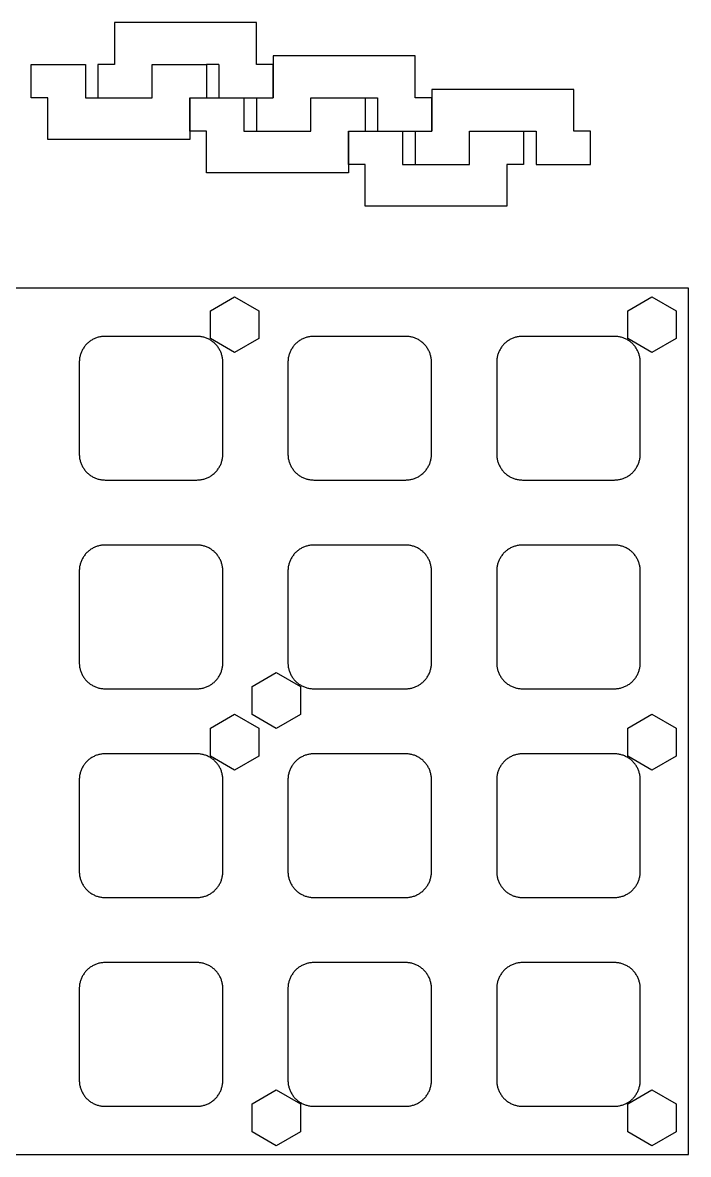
# Model space of a CAD drawing. Header units: millimetres. Extents: x -5 to 320, y -158 to 221.
# Drawn here: x 125.8 to 205.6, y -158.4 to -22.9 of the extents above; entities that cross this region are included whole.
import ezdxf

# ---------------------------------------------------------------- set-up
doc = ezdxf.new("R2010")
doc.units = ezdxf.units.MM
doc.header["$MEASUREMENT"] = 0
doc.layers.add('plot', color=12, linetype='Continuous', true_color=0xb80000)

msp = doc.modelspace()

# ---------------------------------------------------------------- linework, layer by layer
at = {"layer": 'plot'}
for points in [[(153.86, -22.89), (136.86, -22.89)], [(136.86, -22.89), (136.86, -27.89)], [(153.86, -27.89), (153.86, -22.89)], [(172.86, -26.89), (155.86, -26.89)], [(155.86, -26.89), (155.86, -31.89)], [(172.86, -31.89), (172.86, -26.89)], [(126.86, -31.89), (126.86, -27.89)], [(126.86, -27.89), (133.36, -27.89)], [(133.36, -27.89), (133.36, -31.89)], [(136.86, -27.89), (134.86, -27.89)], [(134.86, -27.89), (134.86, -31.89)], [(141.36, -31.89), (141.36, -27.89)], [(141.36, -27.89), (147.86, -27.89)], [(147.86, -27.89), (147.86, -31.89)], [(149.36, -27.89), (147.86, -27.89)], [(149.36, -27.89), (149.36, -31.89)], [(155.86, -27.89), (153.86, -27.89)], [(155.86, -31.89), (155.86, -27.89)], [(191.86, -30.89), (174.86, -30.89)], [(174.86, -30.89), (174.86, -35.89)], [(191.86, -35.89), (191.86, -30.89)], [(128.86, -31.89), (126.86, -31.89)], [(128.86, -36.89), (128.86, -31.89)], [(133.36, -31.89), (141.36, -31.89)], [(145.86, -35.89), (145.86, -31.89)], [(145.86, -31.89), (145.86, -36.89)], [(145.86, -31.89), (152.36, -31.89)], [(152.36, -31.89), (152.36, -35.89)], [(152.36, -31.89), (155.86, -31.89)], [(153.86, -31.89), (153.86, -35.89)], [(160.36, -35.89), (160.36, -31.89)], [(160.36, -31.89), (164.36, -31.89)], [(164.36, -31.89), (168.36, -31.89)], [(166.86, -31.89), (166.86, -35.89)], [(168.36, -31.89), (168.36, -35.89)], [(174.86, -31.89), (172.86, -31.89)], [(174.86, -35.89), (174.86, -31.89)], [(147.86, -35.89), (145.86, -35.89)], [(147.86, -40.89), (147.86, -35.89)], [(152.36, -35.89), (153.86, -35.89)], [(153.86, -35.89), (160.36, -35.89)], [(164.86, -39.89), (164.86, -35.89)], [(164.86, -35.89), (171.36, -35.89)], [(164.86, -35.89), (164.86, -40.89)], [(171.36, -35.89), (171.36, -39.89)], [(171.36, -35.89), (174.86, -35.89)], [(172.86, -35.89), (172.86, -39.89)], [(179.36, -39.89), (179.36, -35.89)], [(179.36, -39.89), (179.36, -35.89)], [(179.36, -35.89), (185.86, -35.89)], [(185.86, -35.89), (185.86, -39.89)], [(185.86, -35.89), (187.36, -35.89)], [(187.36, -35.89), (187.36, -39.89)], [(193.86, -35.89), (191.86, -35.89)], [(193.86, -39.89), (193.86, -35.89)], [(145.86, -36.89), (128.86, -36.89)], [(166.86, -39.89), (164.86, -39.89)], [(166.86, -44.89), (166.86, -39.89)], [(171.36, -39.89), (179.36, -39.89)], [(185.86, -39.89), (183.86, -39.89)], [(183.86, -39.89), (183.86, -44.89)], [(187.36, -39.89), (193.86, -39.89)], [(164.86, -40.89), (147.86, -40.89)], [(183.86, -44.89), (166.86, -44.89)], [(205.59, -54.7), (101.86, -54.7)], [(205.59, -158.43), (205.59, -54.7)], [(148.33, -60.74), (148.33, -57.39), (151.23, -55.72), (154.13, -57.39), (154.13, -60.74), (151.23, -62.41), (148.33, -60.74)], [(198.33, -60.74), (198.33, -57.39), (201.23, -55.72), (204.13, -57.39), (204.13, -60.74), (201.23, -62.41), (198.33, -60.74)], [(135.73, -60.47), (135.62, -60.47), (135.52, -60.47), (135.41, -60.48), (135.31, -60.49), (135.2, -60.51), (135.1, -60.53), (134.99, -60.55), (134.89, -60.58), (134.79, -60.61), (134.69, -60.64), (134.59, -60.68), (134.49, -60.72), (134.4, -60.77), (134.3, -60.81), (134.21, -60.86), (134.12, -60.92), (134.03, -60.97), (133.94, -61.03), (133.85, -61.1), (133.77, -61.16), (133.69, -61.23), (133.61, -61.3), (133.54, -61.37), (133.46, -61.45), (133.39, -61.53), (133.32, -61.61), (133.26, -61.69), (133.2, -61.78), (133.14, -61.87), (133.08, -61.95), (133.03, -62.05), (132.98, -62.14), (132.93, -62.23), (132.88, -62.33), (132.84, -62.43), (132.81, -62.53), (132.77, -62.63), (132.74, -62.73), (132.72, -62.83), (132.69, -62.93), (132.67, -63.04), (132.66, -63.14), (132.64, -63.25), (132.64, -63.35), (132.63, -63.46), (132.63, -63.57)], [(146.73, -60.47), (135.73, -60.47)], [(149.83, -63.57), (149.83, -63.46), (149.82, -63.35), (149.81, -63.25), (149.8, -63.14), (149.78, -63.04), (149.76, -62.93), (149.74, -62.83), (149.71, -62.73), (149.68, -62.63), (149.65, -62.53), (149.61, -62.43), (149.57, -62.33), (149.53, -62.23), (149.48, -62.14), (149.43, -62.05), (149.38, -61.95), (149.32, -61.87), (149.26, -61.78), (149.2, -61.69), (149.13, -61.61), (149.06, -61.53), (148.99, -61.45), (148.92, -61.37), (148.84, -61.3), (148.77, -61.23), (148.68, -61.16), (148.6, -61.1), (148.52, -61.03), (148.43, -60.97), (148.34, -60.92), (148.25, -60.86), (148.15, -60.81), (148.06, -60.77), (147.96, -60.72), (147.87, -60.68), (147.77, -60.64), (147.67, -60.61), (147.56, -60.58), (147.46, -60.55), (147.36, -60.53), (147.25, -60.51), (147.15, -60.49), (147.04, -60.48), (146.94, -60.47), (146.83, -60.47), (146.73, -60.47)], [(160.73, -60.47), (160.62, -60.47), (160.52, -60.47), (160.41, -60.48), (160.31, -60.49), (160.2, -60.51), (160.1, -60.53), (159.99, -60.55), (159.89, -60.58), (159.79, -60.61), (159.69, -60.64), (159.59, -60.68), (159.49, -60.72), (159.4, -60.77), (159.3, -60.81), (159.21, -60.86), (159.12, -60.92), (159.03, -60.97), (158.94, -61.03), (158.85, -61.1), (158.77, -61.16), (158.69, -61.23), (158.61, -61.3), (158.54, -61.37), (158.46, -61.45), (158.39, -61.53), (158.32, -61.61), (158.26, -61.69), (158.2, -61.78), (158.14, -61.87), (158.08, -61.95), (158.03, -62.05), (157.98, -62.14), (157.93, -62.23), (157.88, -62.33), (157.84, -62.43), (157.81, -62.53), (157.77, -62.63), (157.74, -62.73), (157.72, -62.83), (157.69, -62.93), (157.67, -63.04), (157.66, -63.14), (157.64, -63.25), (157.64, -63.35), (157.63, -63.46), (157.63, -63.57)], [(171.73, -60.47), (160.73, -60.47)], [(174.83, -63.57), (174.83, -63.46), (174.82, -63.35), (174.81, -63.25), (174.8, -63.14), (174.78, -63.04), (174.76, -62.93), (174.74, -62.83), (174.71, -62.73), (174.68, -62.63), (174.65, -62.53), (174.61, -62.43), (174.57, -62.33), (174.53, -62.23), (174.48, -62.14), (174.43, -62.05), (174.38, -61.95), (174.32, -61.87), (174.26, -61.78), (174.2, -61.69), (174.13, -61.61), (174.06, -61.53), (173.99, -61.45), (173.92, -61.37), (173.84, -61.3), (173.77, -61.23), (173.68, -61.16), (173.6, -61.1), (173.52, -61.03), (173.43, -60.97), (173.34, -60.92), (173.25, -60.86), (173.15, -60.81), (173.06, -60.77), (172.96, -60.72), (172.87, -60.68), (172.77, -60.64), (172.67, -60.61), (172.56, -60.58), (172.46, -60.55), (172.36, -60.53), (172.25, -60.51), (172.15, -60.49), (172.04, -60.48), (171.94, -60.47), (171.83, -60.47), (171.73, -60.47)], [(185.73, -60.47), (185.62, -60.47), (185.52, -60.47), (185.41, -60.48), (185.31, -60.49), (185.2, -60.51), (185.1, -60.53), (184.99, -60.55), (184.89, -60.58), (184.79, -60.61), (184.69, -60.64), (184.59, -60.68), (184.49, -60.72), (184.4, -60.77), (184.3, -60.81), (184.21, -60.86), (184.12, -60.92), (184.03, -60.97), (183.94, -61.03), (183.85, -61.1), (183.77, -61.16), (183.69, -61.23), (183.61, -61.3), (183.54, -61.37), (183.46, -61.45), (183.39, -61.53), (183.32, -61.61), (183.26, -61.69), (183.2, -61.78), (183.14, -61.87), (183.08, -61.95), (183.03, -62.05), (182.98, -62.14), (182.93, -62.23), (182.88, -62.33), (182.84, -62.43), (182.81, -62.53), (182.77, -62.63), (182.74, -62.73), (182.72, -62.83), (182.69, -62.93), (182.67, -63.04), (182.66, -63.14), (182.64, -63.25), (182.64, -63.35), (182.63, -63.46), (182.63, -63.57)], [(196.73, -60.47), (185.73, -60.47)], [(199.83, -63.57), (199.83, -63.46), (199.82, -63.35), (199.81, -63.25), (199.8, -63.14), (199.78, -63.04), (199.76, -62.93), (199.74, -62.83), (199.71, -62.73), (199.68, -62.63), (199.65, -62.53), (199.61, -62.43), (199.57, -62.33), (199.53, -62.23), (199.48, -62.14), (199.43, -62.05), (199.38, -61.95), (199.32, -61.87), (199.26, -61.78), (199.2, -61.69), (199.13, -61.61), (199.06, -61.53), (198.99, -61.45), (198.92, -61.37), (198.84, -61.3), (198.77, -61.23), (198.68, -61.16), (198.6, -61.1), (198.52, -61.03), (198.43, -60.97), (198.34, -60.92), (198.25, -60.86), (198.15, -60.81), (198.06, -60.77), (197.96, -60.72), (197.87, -60.68), (197.77, -60.64), (197.67, -60.61), (197.56, -60.58), (197.46, -60.55), (197.36, -60.53), (197.25, -60.51), (197.15, -60.49), (197.04, -60.48), (196.94, -60.47), (196.83, -60.47), (196.73, -60.47)], [(132.63, -63.57), (132.63, -74.57)], [(149.83, -74.57), (149.83, -63.57)], [(157.63, -63.57), (157.63, -74.57)], [(174.83, -74.57), (174.83, -63.57)], [(182.63, -63.57), (182.63, -74.57)], [(199.83, -74.57), (199.83, -63.57)], [(132.63, -74.57), (132.63, -74.67), (132.64, -74.78), (132.64, -74.88), (132.66, -74.99), (132.67, -75.09), (132.69, -75.2), (132.72, -75.3), (132.74, -75.4), (132.77, -75.5), (132.81, -75.6), (132.84, -75.7), (132.88, -75.8), (132.93, -75.9), (132.98, -75.99), (133.03, -76.08), (133.08, -76.18), (133.14, -76.27), (133.2, -76.35), (133.26, -76.44), (133.32, -76.52), (133.39, -76.6), (133.46, -76.68), (133.54, -76.76), (133.61, -76.83), (133.69, -76.9), (133.77, -76.97), (133.85, -77.04), (133.94, -77.1), (134.03, -77.16), (134.12, -77.21), (134.21, -77.27), (134.3, -77.32), (134.4, -77.36), (134.49, -77.41), (134.59, -77.45), (134.69, -77.49), (134.79, -77.52), (134.89, -77.55), (134.99, -77.58), (135.1, -77.6), (135.2, -77.62), (135.31, -77.64), (135.41, -77.65), (135.52, -77.66), (135.62, -77.66), (135.73, -77.67)], [(146.73, -77.67), (146.83, -77.66), (146.94, -77.66), (147.04, -77.65), (147.15, -77.64), (147.25, -77.62), (147.36, -77.6), (147.46, -77.58), (147.56, -77.55), (147.67, -77.52), (147.77, -77.49), (147.87, -77.45), (147.96, -77.41), (148.06, -77.36), (148.15, -77.32), (148.25, -77.27), (148.34, -77.21), (148.43, -77.16), (148.52, -77.1), (148.6, -77.04), (148.68, -76.97), (148.77, -76.9), (148.84, -76.83), (148.92, -76.76), (148.99, -76.68), (149.06, -76.6), (149.13, -76.52), (149.2, -76.44), (149.26, -76.35), (149.32, -76.27), (149.38, -76.18), (149.43, -76.08), (149.48, -75.99), (149.53, -75.9), (149.57, -75.8), (149.61, -75.7), (149.65, -75.6), (149.68, -75.5), (149.71, -75.4), (149.74, -75.3), (149.76, -75.2), (149.78, -75.09), (149.8, -74.99), (149.81, -74.88), (149.82, -74.78), (149.83, -74.67), (149.83, -74.57)], [(157.63, -74.57), (157.63, -74.67), (157.64, -74.78), (157.64, -74.88), (157.66, -74.99), (157.67, -75.09), (157.69, -75.2), (157.72, -75.3), (157.74, -75.4), (157.77, -75.5), (157.81, -75.6), (157.84, -75.7), (157.88, -75.8), (157.93, -75.9), (157.98, -75.99), (158.03, -76.08), (158.08, -76.18), (158.14, -76.27), (158.2, -76.35), (158.26, -76.44), (158.32, -76.52), (158.39, -76.6), (158.46, -76.68), (158.54, -76.76), (158.61, -76.83), (158.69, -76.9), (158.77, -76.97), (158.85, -77.04), (158.94, -77.1), (159.03, -77.16), (159.12, -77.21), (159.21, -77.27), (159.3, -77.32), (159.4, -77.36), (159.49, -77.41), (159.59, -77.45), (159.69, -77.49), (159.79, -77.52), (159.89, -77.55), (159.99, -77.58), (160.1, -77.6), (160.2, -77.62), (160.31, -77.64), (160.41, -77.65), (160.52, -77.66), (160.62, -77.66), (160.73, -77.67)], [(171.73, -77.67), (171.83, -77.66), (171.94, -77.66), (172.04, -77.65), (172.15, -77.64), (172.25, -77.62), (172.36, -77.6), (172.46, -77.58), (172.56, -77.55), (172.67, -77.52), (172.77, -77.49), (172.87, -77.45), (172.96, -77.41), (173.06, -77.36), (173.15, -77.32), (173.25, -77.27), (173.34, -77.21), (173.43, -77.16), (173.52, -77.1), (173.6, -77.04), (173.68, -76.97), (173.77, -76.9), (173.84, -76.83), (173.92, -76.76), (173.99, -76.68), (174.06, -76.6), (174.13, -76.52), (174.2, -76.44), (174.26, -76.35), (174.32, -76.27), (174.38, -76.18), (174.43, -76.08), (174.48, -75.99), (174.53, -75.9), (174.57, -75.8), (174.61, -75.7), (174.65, -75.6), (174.68, -75.5), (174.71, -75.4), (174.74, -75.3), (174.76, -75.2), (174.78, -75.09), (174.8, -74.99), (174.81, -74.88), (174.82, -74.78), (174.83, -74.67), (174.83, -74.57)], [(182.63, -74.57), (182.63, -74.67), (182.64, -74.78), (182.64, -74.88), (182.66, -74.99), (182.67, -75.09), (182.69, -75.2), (182.72, -75.3), (182.74, -75.4), (182.77, -75.5), (182.81, -75.6), (182.84, -75.7), (182.88, -75.8), (182.93, -75.9), (182.98, -75.99), (183.03, -76.08), (183.08, -76.18), (183.14, -76.27), (183.2, -76.35), (183.26, -76.44), (183.32, -76.52), (183.39, -76.6), (183.46, -76.68), (183.54, -76.76), (183.61, -76.83), (183.69, -76.9), (183.77, -76.97), (183.85, -77.04), (183.94, -77.1), (184.03, -77.16), (184.12, -77.21), (184.21, -77.27), (184.3, -77.32), (184.4, -77.36), (184.49, -77.41), (184.59, -77.45), (184.69, -77.49), (184.79, -77.52), (184.89, -77.55), (184.99, -77.58), (185.1, -77.6), (185.2, -77.62), (185.31, -77.64), (185.41, -77.65), (185.52, -77.66), (185.62, -77.66), (185.73, -77.67)], [(196.73, -77.67), (196.83, -77.66), (196.94, -77.66), (197.04, -77.65), (197.15, -77.64), (197.25, -77.62), (197.36, -77.6), (197.46, -77.58), (197.56, -77.55), (197.67, -77.52), (197.77, -77.49), (197.87, -77.45), (197.96, -77.41), (198.06, -77.36), (198.15, -77.32), (198.25, -77.27), (198.34, -77.21), (198.43, -77.16), (198.52, -77.1), (198.6, -77.04), (198.68, -76.97), (198.77, -76.9), (198.84, -76.83), (198.92, -76.76), (198.99, -76.68), (199.06, -76.6), (199.13, -76.52), (199.2, -76.44), (199.26, -76.35), (199.32, -76.27), (199.38, -76.18), (199.43, -76.08), (199.48, -75.99), (199.53, -75.9), (199.57, -75.8), (199.61, -75.7), (199.65, -75.6), (199.68, -75.5), (199.71, -75.4), (199.74, -75.3), (199.76, -75.2), (199.78, -75.09), (199.8, -74.99), (199.81, -74.88), (199.82, -74.78), (199.83, -74.67), (199.83, -74.57)], [(135.73, -77.67), (146.73, -77.67)], [(160.73, -77.67), (171.73, -77.67)], [(185.73, -77.67), (196.73, -77.67)], [(135.73, -85.47), (135.62, -85.47), (135.52, -85.47), (135.41, -85.48), (135.31, -85.49), (135.2, -85.51), (135.1, -85.53), (134.99, -85.55), (134.89, -85.58), (134.79, -85.61), (134.69, -85.64), (134.59, -85.68), (134.49, -85.72), (134.4, -85.77), (134.3, -85.81), (134.21, -85.86), (134.12, -85.92), (134.03, -85.97), (133.94, -86.03), (133.85, -86.1), (133.77, -86.16), (133.69, -86.23), (133.61, -86.3), (133.54, -86.37), (133.46, -86.45), (133.39, -86.53), (133.32, -86.61), (133.26, -86.69), (133.2, -86.78), (133.14, -86.87), (133.08, -86.95), (133.03, -87.05), (132.98, -87.14), (132.93, -87.23), (132.88, -87.33), (132.84, -87.43), (132.81, -87.53), (132.77, -87.63), (132.74, -87.73), (132.72, -87.83), (132.69, -87.93), (132.67, -88.04), (132.66, -88.14), (132.64, -88.25), (132.64, -88.35), (132.63, -88.46), (132.63, -88.57)], [(146.73, -85.47), (135.73, -85.47)], [(149.83, -88.57), (149.83, -88.46), (149.82, -88.35), (149.81, -88.25), (149.8, -88.14), (149.78, -88.04), (149.76, -87.93), (149.74, -87.83), (149.71, -87.73), (149.68, -87.63), (149.65, -87.53), (149.61, -87.43), (149.57, -87.33), (149.53, -87.23), (149.48, -87.14), (149.43, -87.05), (149.38, -86.95), (149.32, -86.87), (149.26, -86.78), (149.2, -86.69), (149.13, -86.61), (149.06, -86.53), (148.99, -86.45), (148.92, -86.37), (148.84, -86.3), (148.77, -86.23), (148.68, -86.16), (148.6, -86.1), (148.52, -86.03), (148.43, -85.97), (148.34, -85.92), (148.25, -85.86), (148.15, -85.81), (148.06, -85.77), (147.96, -85.72), (147.87, -85.68), (147.77, -85.64), (147.67, -85.61), (147.56, -85.58), (147.46, -85.55), (147.36, -85.53), (147.25, -85.51), (147.15, -85.49), (147.04, -85.48), (146.94, -85.47), (146.83, -85.47), (146.73, -85.47)], [(160.73, -85.47), (160.62, -85.47), (160.52, -85.47), (160.41, -85.48), (160.31, -85.49), (160.2, -85.51), (160.1, -85.53), (159.99, -85.55), (159.89, -85.58), (159.79, -85.61), (159.69, -85.64), (159.59, -85.68), (159.49, -85.72), (159.4, -85.77), (159.3, -85.81), (159.21, -85.86), (159.12, -85.92), (159.03, -85.97), (158.94, -86.03), (158.85, -86.1), (158.77, -86.16), (158.69, -86.23), (158.61, -86.3), (158.54, -86.37), (158.46, -86.45), (158.39, -86.53), (158.32, -86.61), (158.26, -86.69), (158.2, -86.78), (158.14, -86.87), (158.08, -86.95), (158.03, -87.05), (157.98, -87.14), (157.93, -87.23), (157.88, -87.33), (157.84, -87.43), (157.81, -87.53), (157.77, -87.63), (157.74, -87.73), (157.72, -87.83), (157.69, -87.93), (157.67, -88.04), (157.66, -88.14), (157.64, -88.25), (157.64, -88.35), (157.63, -88.46), (157.63, -88.57)], [(171.73, -85.47), (160.73, -85.47)], [(174.83, -88.57), (174.83, -88.46), (174.82, -88.35), (174.81, -88.25), (174.8, -88.14), (174.78, -88.04), (174.76, -87.93), (174.74, -87.83), (174.71, -87.73), (174.68, -87.63), (174.65, -87.53), (174.61, -87.43), (174.57, -87.33), (174.53, -87.23), (174.48, -87.14), (174.43, -87.05), (174.38, -86.95), (174.32, -86.87), (174.26, -86.78), (174.2, -86.69), (174.13, -86.61), (174.06, -86.53), (173.99, -86.45), (173.92, -86.37), (173.84, -86.3), (173.77, -86.23), (173.68, -86.16), (173.6, -86.1), (173.52, -86.03), (173.43, -85.97), (173.34, -85.92), (173.25, -85.86), (173.15, -85.81), (173.06, -85.77), (172.96, -85.72), (172.87, -85.68), (172.77, -85.64), (172.67, -85.61), (172.56, -85.58), (172.46, -85.55), (172.36, -85.53), (172.25, -85.51), (172.15, -85.49), (172.04, -85.48), (171.94, -85.47), (171.83, -85.47), (171.73, -85.47)], [(185.73, -85.47), (185.62, -85.47), (185.52, -85.47), (185.41, -85.48), (185.31, -85.49), (185.2, -85.51), (185.1, -85.53), (184.99, -85.55), (184.89, -85.58), (184.79, -85.61), (184.69, -85.64), (184.59, -85.68), (184.49, -85.72), (184.4, -85.77), (184.3, -85.81), (184.21, -85.86), (184.12, -85.92), (184.03, -85.97), (183.94, -86.03), (183.85, -86.1), (183.77, -86.16), (183.69, -86.23), (183.61, -86.3), (183.54, -86.37), (183.46, -86.45), (183.39, -86.53), (183.32, -86.61), (183.26, -86.69), (183.2, -86.78), (183.14, -86.87), (183.08, -86.95), (183.03, -87.05), (182.98, -87.14), (182.93, -87.23), (182.88, -87.33), (182.84, -87.43), (182.81, -87.53), (182.77, -87.63), (182.74, -87.73), (182.72, -87.83), (182.69, -87.93), (182.67, -88.04), (182.66, -88.14), (182.64, -88.25), (182.64, -88.35), (182.63, -88.46), (182.63, -88.57)], [(196.73, -85.47), (185.73, -85.47)], [(199.83, -88.57), (199.83, -88.46), (199.82, -88.35), (199.81, -88.25), (199.8, -88.14), (199.78, -88.04), (199.76, -87.93), (199.74, -87.83), (199.71, -87.73), (199.68, -87.63), (199.65, -87.53), (199.61, -87.43), (199.57, -87.33), (199.53, -87.23), (199.48, -87.14), (199.43, -87.05), (199.38, -86.95), (199.32, -86.87), (199.26, -86.78), (199.2, -86.69), (199.13, -86.61), (199.06, -86.53), (198.99, -86.45), (198.92, -86.37), (198.84, -86.3), (198.77, -86.23), (198.68, -86.16), (198.6, -86.1), (198.52, -86.03), (198.43, -85.97), (198.34, -85.92), (198.25, -85.86), (198.15, -85.81), (198.06, -85.77), (197.96, -85.72), (197.87, -85.68), (197.77, -85.64), (197.67, -85.61), (197.56, -85.58), (197.46, -85.55), (197.36, -85.53), (197.25, -85.51), (197.15, -85.49), (197.04, -85.48), (196.94, -85.47), (196.83, -85.47), (196.73, -85.47)], [(132.63, -88.57), (132.63, -99.57)], [(149.83, -99.57), (149.83, -88.57)], [(157.63, -88.57), (157.63, -99.57)], [(174.83, -99.57), (174.83, -88.57)], [(182.63, -88.57), (182.63, -99.57)], [(199.83, -99.57), (199.83, -88.57)], [(132.63, -99.57), (132.63, -99.67), (132.64, -99.78), (132.64, -99.88), (132.66, -99.99), (132.67, -100.09), (132.69, -100.2), (132.72, -100.3), (132.74, -100.4), (132.77, -100.5), (132.81, -100.6), (132.84, -100.7), (132.88, -100.8), (132.93, -100.9), (132.98, -100.99), (133.03, -101.08), (133.08, -101.18), (133.14, -101.27), (133.2, -101.35), (133.26, -101.44), (133.32, -101.52), (133.39, -101.6), (133.46, -101.68), (133.54, -101.76), (133.61, -101.83), (133.69, -101.9), (133.77, -101.97), (133.85, -102.04), (133.94, -102.1), (134.03, -102.16), (134.12, -102.21), (134.21, -102.27), (134.3, -102.32), (134.4, -102.36), (134.49, -102.41), (134.59, -102.45), (134.69, -102.49), (134.79, -102.52), (134.89, -102.55), (134.99, -102.58), (135.1, -102.6), (135.2, -102.62), (135.31, -102.64), (135.41, -102.65), (135.52, -102.66), (135.62, -102.66), (135.73, -102.67)], [(146.73, -102.67), (146.83, -102.66), (146.94, -102.66), (147.04, -102.65), (147.15, -102.64), (147.25, -102.62), (147.36, -102.6), (147.46, -102.58), (147.56, -102.55), (147.67, -102.52), (147.77, -102.49), (147.87, -102.45), (147.96, -102.41), (148.06, -102.36), (148.15, -102.32), (148.25, -102.27), (148.34, -102.21), (148.43, -102.16), (148.52, -102.1), (148.6, -102.04), (148.68, -101.97), (148.77, -101.9), (148.84, -101.83), (148.92, -101.76), (148.99, -101.68), (149.06, -101.6), (149.13, -101.52), (149.2, -101.44), (149.26, -101.35), (149.32, -101.27), (149.38, -101.18), (149.43, -101.08), (149.48, -100.99), (149.53, -100.9), (149.57, -100.8), (149.61, -100.7), (149.65, -100.6), (149.68, -100.5), (149.71, -100.4), (149.74, -100.3), (149.76, -100.2), (149.78, -100.09), (149.8, -99.99), (149.81, -99.88), (149.82, -99.78), (149.83, -99.67), (149.83, -99.57)], [(157.63, -99.57), (157.63, -99.67), (157.64, -99.78), (157.64, -99.88), (157.66, -99.99), (157.67, -100.09), (157.69, -100.2), (157.72, -100.3), (157.74, -100.4), (157.77, -100.5), (157.81, -100.6), (157.84, -100.7), (157.88, -100.8), (157.93, -100.9), (157.98, -100.99), (158.03, -101.08), (158.08, -101.18), (158.14, -101.27), (158.2, -101.35), (158.26, -101.44), (158.32, -101.52), (158.39, -101.6), (158.46, -101.68), (158.54, -101.76), (158.61, -101.83), (158.69, -101.9), (158.77, -101.97), (158.85, -102.04), (158.94, -102.1), (159.03, -102.16), (159.12, -102.21), (159.21, -102.27), (159.3, -102.32), (159.4, -102.36), (159.49, -102.41), (159.59, -102.45), (159.69, -102.49), (159.79, -102.52), (159.89, -102.55), (159.99, -102.58), (160.1, -102.6), (160.2, -102.62), (160.31, -102.64), (160.41, -102.65), (160.52, -102.66), (160.62, -102.66), (160.73, -102.67)], [(171.73, -102.67), (171.83, -102.66), (171.94, -102.66), (172.04, -102.65), (172.15, -102.64), (172.25, -102.62), (172.36, -102.6), (172.46, -102.58), (172.56, -102.55), (172.67, -102.52), (172.77, -102.49), (172.87, -102.45), (172.96, -102.41), (173.06, -102.36), (173.15, -102.32), (173.25, -102.27), (173.34, -102.21), (173.43, -102.16), (173.52, -102.1), (173.6, -102.04), (173.68, -101.97), (173.77, -101.9), (173.84, -101.83), (173.92, -101.76), (173.99, -101.68), (174.06, -101.6), (174.13, -101.52), (174.2, -101.44), (174.26, -101.35), (174.32, -101.27), (174.38, -101.18), (174.43, -101.08), (174.48, -100.99), (174.53, -100.9), (174.57, -100.8), (174.61, -100.7), (174.65, -100.6), (174.68, -100.5), (174.71, -100.4), (174.74, -100.3), (174.76, -100.2), (174.78, -100.09), (174.8, -99.99), (174.81, -99.88), (174.82, -99.78), (174.83, -99.67), (174.83, -99.57)], [(182.63, -99.57), (182.63, -99.67), (182.64, -99.78), (182.64, -99.88), (182.66, -99.99), (182.67, -100.09), (182.69, -100.2), (182.72, -100.3), (182.74, -100.4), (182.77, -100.5), (182.81, -100.6), (182.84, -100.7), (182.88, -100.8), (182.93, -100.9), (182.98, -100.99), (183.03, -101.08), (183.08, -101.18), (183.14, -101.27), (183.2, -101.35), (183.26, -101.44), (183.32, -101.52), (183.39, -101.6), (183.46, -101.68), (183.54, -101.76), (183.61, -101.83), (183.69, -101.9), (183.77, -101.97), (183.85, -102.04), (183.94, -102.1), (184.03, -102.16), (184.12, -102.21), (184.21, -102.27), (184.3, -102.32), (184.4, -102.36), (184.49, -102.41), (184.59, -102.45), (184.69, -102.49), (184.79, -102.52), (184.89, -102.55), (184.99, -102.58), (185.1, -102.6), (185.2, -102.62), (185.31, -102.64), (185.41, -102.65), (185.52, -102.66), (185.62, -102.66), (185.73, -102.67)], [(196.73, -102.67), (196.83, -102.66), (196.94, -102.66), (197.04, -102.65), (197.15, -102.64), (197.25, -102.62), (197.36, -102.6), (197.46, -102.58), (197.56, -102.55), (197.67, -102.52), (197.77, -102.49), (197.87, -102.45), (197.96, -102.41), (198.06, -102.36), (198.15, -102.32), (198.25, -102.27), (198.34, -102.21), (198.43, -102.16), (198.52, -102.1), (198.6, -102.04), (198.68, -101.97), (198.77, -101.9), (198.84, -101.83), (198.92, -101.76), (198.99, -101.68), (199.06, -101.6), (199.13, -101.52), (199.2, -101.44), (199.26, -101.35), (199.32, -101.27), (199.38, -101.18), (199.43, -101.08), (199.48, -100.99), (199.53, -100.9), (199.57, -100.8), (199.61, -100.7), (199.65, -100.6), (199.68, -100.5), (199.71, -100.4), (199.74, -100.3), (199.76, -100.2), (199.78, -100.09), (199.8, -99.99), (199.81, -99.88), (199.82, -99.78), (199.83, -99.67), (199.83, -99.57)], [(153.33, -105.74), (153.33, -102.39), (156.23, -100.72), (159.13, -102.39), (159.13, -105.74), (156.23, -107.41), (153.33, -105.74)], [(135.73, -102.67), (146.73, -102.67)], [(160.73, -102.67), (171.73, -102.67)], [(185.73, -102.67), (196.73, -102.67)], [(148.33, -110.74), (148.33, -107.39), (151.23, -105.72), (154.13, -107.39), (154.13, -110.74), (151.23, -112.41), (148.33, -110.74)], [(198.33, -110.74), (198.33, -107.39), (201.23, -105.72), (204.13, -107.39), (204.13, -110.74), (201.23, -112.41), (198.33, -110.74)], [(135.73, -110.47), (135.62, -110.47), (135.52, -110.47), (135.41, -110.48), (135.31, -110.49), (135.2, -110.51), (135.1, -110.53), (134.99, -110.55), (134.89, -110.58), (134.79, -110.61), (134.69, -110.64), (134.59, -110.68), (134.49, -110.72), (134.4, -110.77), (134.3, -110.81), (134.21, -110.86), (134.12, -110.92), (134.03, -110.97), (133.94, -111.03), (133.85, -111.1), (133.77, -111.16), (133.69, -111.23), (133.61, -111.3), (133.54, -111.37), (133.46, -111.45), (133.39, -111.53), (133.32, -111.61), (133.26, -111.69), (133.2, -111.78), (133.14, -111.87), (133.08, -111.95), (133.03, -112.05), (132.98, -112.14), (132.93, -112.23), (132.88, -112.33), (132.84, -112.43), (132.81, -112.53), (132.77, -112.63), (132.74, -112.73), (132.72, -112.83), (132.69, -112.93), (132.67, -113.04), (132.66, -113.14), (132.64, -113.25), (132.64, -113.35), (132.63, -113.46), (132.63, -113.57)], [(146.73, -110.47), (135.73, -110.47)], [(149.83, -113.57), (149.83, -113.46), (149.82, -113.35), (149.81, -113.25), (149.8, -113.14), (149.78, -113.04), (149.76, -112.93), (149.74, -112.83), (149.71, -112.73), (149.68, -112.63), (149.65, -112.53), (149.61, -112.43), (149.57, -112.33), (149.53, -112.23), (149.48, -112.14), (149.43, -112.05), (149.38, -111.95), (149.32, -111.87), (149.26, -111.78), (149.2, -111.69), (149.13, -111.61), (149.06, -111.53), (148.99, -111.45), (148.92, -111.37), (148.84, -111.3), (148.77, -111.23), (148.68, -111.16), (148.6, -111.1), (148.52, -111.03), (148.43, -110.97), (148.34, -110.92), (148.25, -110.86), (148.15, -110.81), (148.06, -110.77), (147.96, -110.72), (147.87, -110.68), (147.77, -110.64), (147.67, -110.61), (147.56, -110.58), (147.46, -110.55), (147.36, -110.53), (147.25, -110.51), (147.15, -110.49), (147.04, -110.48), (146.94, -110.47), (146.83, -110.47), (146.73, -110.47)], [(160.73, -110.47), (160.62, -110.47), (160.52, -110.47), (160.41, -110.48), (160.31, -110.49), (160.2, -110.51), (160.1, -110.53), (159.99, -110.55), (159.89, -110.58), (159.79, -110.61), (159.69, -110.64), (159.59, -110.68), (159.49, -110.72), (159.4, -110.77), (159.3, -110.81), (159.21, -110.86), (159.12, -110.92), (159.03, -110.97), (158.94, -111.03), (158.85, -111.1), (158.77, -111.16), (158.69, -111.23), (158.61, -111.3), (158.54, -111.37), (158.46, -111.45), (158.39, -111.53), (158.32, -111.61), (158.26, -111.69), (158.2, -111.78), (158.14, -111.87), (158.08, -111.95), (158.03, -112.05), (157.98, -112.14), (157.93, -112.23), (157.88, -112.33), (157.84, -112.43), (157.81, -112.53), (157.77, -112.63), (157.74, -112.73), (157.72, -112.83), (157.69, -112.93), (157.67, -113.04), (157.66, -113.14), (157.64, -113.25), (157.64, -113.35), (157.63, -113.46), (157.63, -113.57)], [(171.73, -110.47), (160.73, -110.47)], [(174.83, -113.57), (174.83, -113.46), (174.82, -113.35), (174.81, -113.25), (174.8, -113.14), (174.78, -113.04), (174.76, -112.93), (174.74, -112.83), (174.71, -112.73), (174.68, -112.63), (174.65, -112.53), (174.61, -112.43), (174.57, -112.33), (174.53, -112.23), (174.48, -112.14), (174.43, -112.05), (174.38, -111.95), (174.32, -111.87), (174.26, -111.78), (174.2, -111.69), (174.13, -111.61), (174.06, -111.53), (173.99, -111.45), (173.92, -111.37), (173.84, -111.3), (173.77, -111.23), (173.68, -111.16), (173.6, -111.1), (173.52, -111.03), (173.43, -110.97), (173.34, -110.92), (173.25, -110.86), (173.15, -110.81), (173.06, -110.77), (172.96, -110.72), (172.87, -110.68), (172.77, -110.64), (172.67, -110.61), (172.56, -110.58), (172.46, -110.55), (172.36, -110.53), (172.25, -110.51), (172.15, -110.49), (172.04, -110.48), (171.94, -110.47), (171.83, -110.47), (171.73, -110.47)], [(185.73, -110.47), (185.62, -110.47), (185.52, -110.47), (185.41, -110.48), (185.31, -110.49), (185.2, -110.51), (185.1, -110.53), (184.99, -110.55), (184.89, -110.58), (184.79, -110.61), (184.69, -110.64), (184.59, -110.68), (184.49, -110.72), (184.4, -110.77), (184.3, -110.81), (184.21, -110.86), (184.12, -110.92), (184.03, -110.97), (183.94, -111.03), (183.85, -111.1), (183.77, -111.16), (183.69, -111.23), (183.61, -111.3), (183.54, -111.37), (183.46, -111.45), (183.39, -111.53), (183.32, -111.61), (183.26, -111.69), (183.2, -111.78), (183.14, -111.87), (183.08, -111.95), (183.03, -112.05), (182.98, -112.14), (182.93, -112.23), (182.88, -112.33), (182.84, -112.43), (182.81, -112.53), (182.77, -112.63), (182.74, -112.73), (182.72, -112.83), (182.69, -112.93), (182.67, -113.04), (182.66, -113.14), (182.64, -113.25), (182.64, -113.35), (182.63, -113.46), (182.63, -113.57)], [(196.73, -110.47), (185.73, -110.47)], [(199.83, -113.57), (199.83, -113.46), (199.82, -113.35), (199.81, -113.25), (199.8, -113.14), (199.78, -113.04), (199.76, -112.93), (199.74, -112.83), (199.71, -112.73), (199.68, -112.63), (199.65, -112.53), (199.61, -112.43), (199.57, -112.33), (199.53, -112.23), (199.48, -112.14), (199.43, -112.05), (199.38, -111.95), (199.32, -111.87), (199.26, -111.78), (199.2, -111.69), (199.13, -111.61), (199.06, -111.53), (198.99, -111.45), (198.92, -111.37), (198.84, -111.3), (198.77, -111.23), (198.68, -111.16), (198.6, -111.1), (198.52, -111.03), (198.43, -110.97), (198.34, -110.92), (198.25, -110.86), (198.15, -110.81), (198.06, -110.77), (197.96, -110.72), (197.87, -110.68), (197.77, -110.64), (197.67, -110.61), (197.56, -110.58), (197.46, -110.55), (197.36, -110.53), (197.25, -110.51), (197.15, -110.49), (197.04, -110.48), (196.94, -110.47), (196.83, -110.47), (196.73, -110.47)], [(132.63, -113.57), (132.63, -124.57)], [(149.83, -124.57), (149.83, -113.57)], [(157.63, -113.57), (157.63, -124.57)], [(174.83, -124.57), (174.83, -113.57)], [(182.63, -113.57), (182.63, -124.57)], [(199.83, -124.57), (199.83, -113.57)], [(132.63, -124.57), (132.63, -124.67), (132.64, -124.78), (132.64, -124.88), (132.66, -124.99), (132.67, -125.09), (132.69, -125.2), (132.72, -125.3), (132.74, -125.4), (132.77, -125.5), (132.81, -125.6), (132.84, -125.7), (132.88, -125.8), (132.93, -125.9), (132.98, -125.99), (133.03, -126.08), (133.08, -126.18), (133.14, -126.27), (133.2, -126.35), (133.26, -126.44), (133.32, -126.52), (133.39, -126.6), (133.46, -126.68), (133.54, -126.76), (133.61, -126.83), (133.69, -126.9), (133.77, -126.97), (133.85, -127.04), (133.94, -127.1), (134.03, -127.16), (134.12, -127.21), (134.21, -127.27), (134.3, -127.32), (134.4, -127.36), (134.49, -127.41), (134.59, -127.45), (134.69, -127.49), (134.79, -127.52), (134.89, -127.55), (134.99, -127.58), (135.1, -127.6), (135.2, -127.62), (135.31, -127.64), (135.41, -127.65), (135.52, -127.66), (135.62, -127.66), (135.73, -127.67)], [(146.73, -127.67), (146.83, -127.66), (146.94, -127.66), (147.04, -127.65), (147.15, -127.64), (147.25, -127.62), (147.36, -127.6), (147.46, -127.58), (147.56, -127.55), (147.67, -127.52), (147.77, -127.49), (147.87, -127.45), (147.96, -127.41), (148.06, -127.36), (148.15, -127.32), (148.25, -127.27), (148.34, -127.21), (148.43, -127.16), (148.52, -127.1), (148.6, -127.04), (148.68, -126.97), (148.77, -126.9), (148.84, -126.83), (148.92, -126.76), (148.99, -126.68), (149.06, -126.6), (149.13, -126.52), (149.2, -126.44), (149.26, -126.35), (149.32, -126.27), (149.38, -126.18), (149.43, -126.08), (149.48, -125.99), (149.53, -125.9), (149.57, -125.8), (149.61, -125.7), (149.65, -125.6), (149.68, -125.5), (149.71, -125.4), (149.74, -125.3), (149.76, -125.2), (149.78, -125.09), (149.8, -124.99), (149.81, -124.88), (149.82, -124.78), (149.83, -124.67), (149.83, -124.57)], [(157.63, -124.57), (157.63, -124.67), (157.64, -124.78), (157.64, -124.88), (157.66, -124.99), (157.67, -125.09), (157.69, -125.2), (157.72, -125.3), (157.74, -125.4), (157.77, -125.5), (157.81, -125.6), (157.84, -125.7), (157.88, -125.8), (157.93, -125.9), (157.98, -125.99), (158.03, -126.08), (158.08, -126.18), (158.14, -126.27), (158.2, -126.35), (158.26, -126.44), (158.32, -126.52), (158.39, -126.6), (158.46, -126.68), (158.54, -126.76), (158.61, -126.83), (158.69, -126.9), (158.77, -126.97), (158.85, -127.04), (158.94, -127.1), (159.03, -127.16), (159.12, -127.21), (159.21, -127.27), (159.3, -127.32), (159.4, -127.36), (159.49, -127.41), (159.59, -127.45), (159.69, -127.49), (159.79, -127.52), (159.89, -127.55), (159.99, -127.58), (160.1, -127.6), (160.2, -127.62), (160.31, -127.64), (160.41, -127.65), (160.52, -127.66), (160.62, -127.66), (160.73, -127.67)], [(171.73, -127.67), (171.83, -127.66), (171.94, -127.66), (172.04, -127.65), (172.15, -127.64), (172.25, -127.62), (172.36, -127.6), (172.46, -127.58), (172.56, -127.55), (172.67, -127.52), (172.77, -127.49), (172.87, -127.45), (172.96, -127.41), (173.06, -127.36), (173.15, -127.32), (173.25, -127.27), (173.34, -127.21), (173.43, -127.16), (173.52, -127.1), (173.6, -127.04), (173.68, -126.97), (173.77, -126.9), (173.84, -126.83), (173.92, -126.76), (173.99, -126.68), (174.06, -126.6), (174.13, -126.52), (174.2, -126.44), (174.26, -126.35), (174.32, -126.27), (174.38, -126.18), (174.43, -126.08), (174.48, -125.99), (174.53, -125.9), (174.57, -125.8), (174.61, -125.7), (174.65, -125.6), (174.68, -125.5), (174.71, -125.4), (174.74, -125.3), (174.76, -125.2), (174.78, -125.09), (174.8, -124.99), (174.81, -124.88), (174.82, -124.78), (174.83, -124.67), (174.83, -124.57)], [(182.63, -124.57), (182.63, -124.67), (182.64, -124.78), (182.64, -124.88), (182.66, -124.99), (182.67, -125.09), (182.69, -125.2), (182.72, -125.3), (182.74, -125.4), (182.77, -125.5), (182.81, -125.6), (182.84, -125.7), (182.88, -125.8), (182.93, -125.9), (182.98, -125.99), (183.03, -126.08), (183.08, -126.18), (183.14, -126.27), (183.2, -126.35), (183.26, -126.44), (183.32, -126.52), (183.39, -126.6), (183.46, -126.68), (183.54, -126.76), (183.61, -126.83), (183.69, -126.9), (183.77, -126.97), (183.85, -127.04), (183.94, -127.1), (184.03, -127.16), (184.12, -127.21), (184.21, -127.27), (184.3, -127.32), (184.4, -127.36), (184.49, -127.41), (184.59, -127.45), (184.69, -127.49), (184.79, -127.52), (184.89, -127.55), (184.99, -127.58), (185.1, -127.6), (185.2, -127.62), (185.31, -127.64), (185.41, -127.65), (185.52, -127.66), (185.62, -127.66), (185.73, -127.67)], [(196.73, -127.67), (196.83, -127.66), (196.94, -127.66), (197.04, -127.65), (197.15, -127.64), (197.25, -127.62), (197.36, -127.6), (197.46, -127.58), (197.56, -127.55), (197.67, -127.52), (197.77, -127.49), (197.87, -127.45), (197.96, -127.41), (198.06, -127.36), (198.15, -127.32), (198.25, -127.27), (198.34, -127.21), (198.43, -127.16), (198.52, -127.1), (198.6, -127.04), (198.68, -126.97), (198.77, -126.9), (198.84, -126.83), (198.92, -126.76), (198.99, -126.68), (199.06, -126.6), (199.13, -126.52), (199.2, -126.44), (199.26, -126.35), (199.32, -126.27), (199.38, -126.18), (199.43, -126.08), (199.48, -125.99), (199.53, -125.9), (199.57, -125.8), (199.61, -125.7), (199.65, -125.6), (199.68, -125.5), (199.71, -125.4), (199.74, -125.3), (199.76, -125.2), (199.78, -125.09), (199.8, -124.99), (199.81, -124.88), (199.82, -124.78), (199.83, -124.67), (199.83, -124.57)], [(135.73, -127.67), (146.73, -127.67)], [(160.73, -127.67), (171.73, -127.67)], [(185.73, -127.67), (196.73, -127.67)], [(135.73, -135.47), (135.62, -135.47), (135.52, -135.47), (135.41, -135.48), (135.31, -135.49), (135.2, -135.51), (135.1, -135.53), (134.99, -135.55), (134.89, -135.58), (134.79, -135.61), (134.69, -135.64), (134.59, -135.68), (134.49, -135.72), (134.4, -135.77), (134.3, -135.81), (134.21, -135.86), (134.12, -135.92), (134.03, -135.97), (133.94, -136.03), (133.85, -136.1), (133.77, -136.16), (133.69, -136.23), (133.61, -136.3), (133.54, -136.37), (133.46, -136.45), (133.39, -136.53), (133.32, -136.61), (133.26, -136.69), (133.2, -136.78), (133.14, -136.87), (133.08, -136.95), (133.03, -137.05), (132.98, -137.14), (132.93, -137.23), (132.88, -137.33), (132.84, -137.43), (132.81, -137.53), (132.77, -137.63), (132.74, -137.73), (132.72, -137.83), (132.69, -137.93), (132.67, -138.04), (132.66, -138.14), (132.64, -138.25), (132.64, -138.35), (132.63, -138.46), (132.63, -138.57)], [(146.73, -135.47), (135.73, -135.47)], [(149.83, -138.57), (149.83, -138.46), (149.82, -138.35), (149.81, -138.25), (149.8, -138.14), (149.78, -138.04), (149.76, -137.93), (149.74, -137.83), (149.71, -137.73), (149.68, -137.63), (149.65, -137.53), (149.61, -137.43), (149.57, -137.33), (149.53, -137.23), (149.48, -137.14), (149.43, -137.05), (149.38, -136.95), (149.32, -136.87), (149.26, -136.78), (149.2, -136.69), (149.13, -136.61), (149.06, -136.53), (148.99, -136.45), (148.92, -136.37), (148.84, -136.3), (148.77, -136.23), (148.68, -136.16), (148.6, -136.1), (148.52, -136.03), (148.43, -135.97), (148.34, -135.92), (148.25, -135.86), (148.15, -135.81), (148.06, -135.77), (147.96, -135.72), (147.87, -135.68), (147.77, -135.64), (147.67, -135.61), (147.56, -135.58), (147.46, -135.55), (147.36, -135.53), (147.25, -135.51), (147.15, -135.49), (147.04, -135.48), (146.94, -135.47), (146.83, -135.47), (146.73, -135.47)], [(160.73, -135.47), (160.62, -135.47), (160.52, -135.47), (160.41, -135.48), (160.31, -135.49), (160.2, -135.51), (160.1, -135.53), (159.99, -135.55), (159.89, -135.58), (159.79, -135.61), (159.69, -135.64), (159.59, -135.68), (159.49, -135.72), (159.4, -135.77), (159.3, -135.81), (159.21, -135.86), (159.12, -135.92), (159.03, -135.97), (158.94, -136.03), (158.85, -136.1), (158.77, -136.16), (158.69, -136.23), (158.61, -136.3), (158.54, -136.37), (158.46, -136.45), (158.39, -136.53), (158.32, -136.61), (158.26, -136.69), (158.2, -136.78), (158.14, -136.87), (158.08, -136.95), (158.03, -137.05), (157.98, -137.14), (157.93, -137.23), (157.88, -137.33), (157.84, -137.43), (157.81, -137.53), (157.77, -137.63), (157.74, -137.73), (157.72, -137.83), (157.69, -137.93), (157.67, -138.04), (157.66, -138.14), (157.64, -138.25), (157.64, -138.35), (157.63, -138.46), (157.63, -138.57)], [(171.73, -135.47), (160.73, -135.47)], [(174.83, -138.57), (174.83, -138.46), (174.82, -138.35), (174.81, -138.25), (174.8, -138.14), (174.78, -138.04), (174.76, -137.93), (174.74, -137.83), (174.71, -137.73), (174.68, -137.63), (174.65, -137.53), (174.61, -137.43), (174.57, -137.33), (174.53, -137.23), (174.48, -137.14), (174.43, -137.05), (174.38, -136.95), (174.32, -136.87), (174.26, -136.78), (174.2, -136.69), (174.13, -136.61), (174.06, -136.53), (173.99, -136.45), (173.92, -136.37), (173.84, -136.3), (173.77, -136.23), (173.68, -136.16), (173.6, -136.1), (173.52, -136.03), (173.43, -135.97), (173.34, -135.92), (173.25, -135.86), (173.15, -135.81), (173.06, -135.77), (172.96, -135.72), (172.87, -135.68), (172.77, -135.64), (172.67, -135.61), (172.56, -135.58), (172.46, -135.55), (172.36, -135.53), (172.25, -135.51), (172.15, -135.49), (172.04, -135.48), (171.94, -135.47), (171.83, -135.47), (171.73, -135.47)], [(185.73, -135.47), (185.62, -135.47), (185.52, -135.47), (185.41, -135.48), (185.31, -135.49), (185.2, -135.51), (185.1, -135.53), (184.99, -135.55), (184.89, -135.58), (184.79, -135.61), (184.69, -135.64), (184.59, -135.68), (184.49, -135.72), (184.4, -135.77), (184.3, -135.81), (184.21, -135.86), (184.12, -135.92), (184.03, -135.97), (183.94, -136.03), (183.85, -136.1), (183.77, -136.16), (183.69, -136.23), (183.61, -136.3), (183.54, -136.37), (183.46, -136.45), (183.39, -136.53), (183.32, -136.61), (183.26, -136.69), (183.2, -136.78), (183.14, -136.87), (183.08, -136.95), (183.03, -137.05), (182.98, -137.14), (182.93, -137.23), (182.88, -137.33), (182.84, -137.43), (182.81, -137.53), (182.77, -137.63), (182.74, -137.73), (182.72, -137.83), (182.69, -137.93), (182.67, -138.04), (182.66, -138.14), (182.64, -138.25), (182.64, -138.35), (182.63, -138.46), (182.63, -138.57)], [(196.73, -135.47), (185.73, -135.47)], [(199.83, -138.57), (199.83, -138.46), (199.82, -138.35), (199.81, -138.25), (199.8, -138.14), (199.78, -138.04), (199.76, -137.93), (199.74, -137.83), (199.71, -137.73), (199.68, -137.63), (199.65, -137.53), (199.61, -137.43), (199.57, -137.33), (199.53, -137.23), (199.48, -137.14), (199.43, -137.05), (199.38, -136.95), (199.32, -136.87), (199.26, -136.78), (199.2, -136.69), (199.13, -136.61), (199.06, -136.53), (198.99, -136.45), (198.92, -136.37), (198.84, -136.3), (198.77, -136.23), (198.68, -136.16), (198.6, -136.1), (198.52, -136.03), (198.43, -135.97), (198.34, -135.92), (198.25, -135.86), (198.15, -135.81), (198.06, -135.77), (197.96, -135.72), (197.87, -135.68), (197.77, -135.64), (197.67, -135.61), (197.56, -135.58), (197.46, -135.55), (197.36, -135.53), (197.25, -135.51), (197.15, -135.49), (197.04, -135.48), (196.94, -135.47), (196.83, -135.47), (196.73, -135.47)], [(132.63, -138.57), (132.63, -149.57)], [(149.83, -149.57), (149.83, -138.57)], [(157.63, -138.57), (157.63, -149.57)], [(174.83, -149.57), (174.83, -138.57)], [(182.63, -138.57), (182.63, -149.57)], [(199.83, -149.57), (199.83, -138.57)], [(132.63, -149.57), (132.63, -149.67), (132.64, -149.78), (132.64, -149.88), (132.66, -149.99), (132.67, -150.09), (132.69, -150.2), (132.72, -150.3), (132.74, -150.4), (132.77, -150.5), (132.81, -150.6), (132.84, -150.7), (132.88, -150.8), (132.93, -150.9), (132.98, -150.99), (133.03, -151.08), (133.08, -151.18), (133.14, -151.27), (133.2, -151.35), (133.26, -151.44), (133.32, -151.52), (133.39, -151.6), (133.46, -151.68), (133.54, -151.76), (133.61, -151.83), (133.69, -151.9), (133.77, -151.97), (133.85, -152.04), (133.94, -152.1), (134.03, -152.16), (134.12, -152.21), (134.21, -152.27), (134.3, -152.32), (134.4, -152.36), (134.49, -152.41), (134.59, -152.45), (134.69, -152.49), (134.79, -152.52), (134.89, -152.55), (134.99, -152.58), (135.1, -152.6), (135.2, -152.62), (135.31, -152.64), (135.41, -152.65), (135.52, -152.66), (135.62, -152.66), (135.73, -152.67)], [(146.73, -152.67), (146.83, -152.66), (146.94, -152.66), (147.04, -152.65), (147.15, -152.64), (147.25, -152.62), (147.36, -152.6), (147.46, -152.58), (147.56, -152.55), (147.67, -152.52), (147.77, -152.49), (147.87, -152.45), (147.96, -152.41), (148.06, -152.36), (148.15, -152.32), (148.25, -152.27), (148.34, -152.21), (148.43, -152.16), (148.52, -152.1), (148.6, -152.04), (148.68, -151.97), (148.77, -151.9), (148.84, -151.83), (148.92, -151.76), (148.99, -151.68), (149.06, -151.6), (149.13, -151.52), (149.2, -151.44), (149.26, -151.35), (149.32, -151.27), (149.38, -151.18), (149.43, -151.08), (149.48, -150.99), (149.53, -150.9), (149.57, -150.8), (149.61, -150.7), (149.65, -150.6), (149.68, -150.5), (149.71, -150.4), (149.74, -150.3), (149.76, -150.2), (149.78, -150.09), (149.8, -149.99), (149.81, -149.88), (149.82, -149.78), (149.83, -149.67), (149.83, -149.57)], [(157.63, -149.57), (157.63, -149.67), (157.64, -149.78), (157.64, -149.88), (157.66, -149.99), (157.67, -150.09), (157.69, -150.2), (157.72, -150.3), (157.74, -150.4), (157.77, -150.5), (157.81, -150.6), (157.84, -150.7), (157.88, -150.8), (157.93, -150.9), (157.98, -150.99), (158.03, -151.08), (158.08, -151.18), (158.14, -151.27), (158.2, -151.35), (158.26, -151.44), (158.32, -151.52), (158.39, -151.6), (158.46, -151.68), (158.54, -151.76), (158.61, -151.83), (158.69, -151.9), (158.77, -151.97), (158.85, -152.04), (158.94, -152.1), (159.03, -152.16), (159.12, -152.21), (159.21, -152.27), (159.3, -152.32), (159.4, -152.36), (159.49, -152.41), (159.59, -152.45), (159.69, -152.49), (159.79, -152.52), (159.89, -152.55), (159.99, -152.58), (160.1, -152.6), (160.2, -152.62), (160.31, -152.64), (160.41, -152.65), (160.52, -152.66), (160.62, -152.66), (160.73, -152.67)], [(171.73, -152.67), (171.83, -152.66), (171.94, -152.66), (172.04, -152.65), (172.15, -152.64), (172.25, -152.62), (172.36, -152.6), (172.46, -152.58), (172.56, -152.55), (172.67, -152.52), (172.77, -152.49), (172.87, -152.45), (172.96, -152.41), (173.06, -152.36), (173.15, -152.32), (173.25, -152.27), (173.34, -152.21), (173.43, -152.16), (173.52, -152.1), (173.6, -152.04), (173.68, -151.97), (173.77, -151.9), (173.84, -151.83), (173.92, -151.76), (173.99, -151.68), (174.06, -151.6), (174.13, -151.52), (174.2, -151.44), (174.26, -151.35), (174.32, -151.27), (174.38, -151.18), (174.43, -151.08), (174.48, -150.99), (174.53, -150.9), (174.57, -150.8), (174.61, -150.7), (174.65, -150.6), (174.68, -150.5), (174.71, -150.4), (174.74, -150.3), (174.76, -150.2), (174.78, -150.09), (174.8, -149.99), (174.81, -149.88), (174.82, -149.78), (174.83, -149.67), (174.83, -149.57)], [(182.63, -149.57), (182.63, -149.67), (182.64, -149.78), (182.64, -149.88), (182.66, -149.99), (182.67, -150.09), (182.69, -150.2), (182.72, -150.3), (182.74, -150.4), (182.77, -150.5), (182.81, -150.6), (182.84, -150.7), (182.88, -150.8), (182.93, -150.9), (182.98, -150.99), (183.03, -151.08), (183.08, -151.18), (183.14, -151.27), (183.2, -151.35), (183.26, -151.44), (183.32, -151.52), (183.39, -151.6), (183.46, -151.68), (183.54, -151.76), (183.61, -151.83), (183.69, -151.9), (183.77, -151.97), (183.85, -152.04), (183.94, -152.1), (184.03, -152.16), (184.12, -152.21), (184.21, -152.27), (184.3, -152.32), (184.4, -152.36), (184.49, -152.41), (184.59, -152.45), (184.69, -152.49), (184.79, -152.52), (184.89, -152.55), (184.99, -152.58), (185.1, -152.6), (185.2, -152.62), (185.31, -152.64), (185.41, -152.65), (185.52, -152.66), (185.62, -152.66), (185.73, -152.67)], [(196.73, -152.67), (196.83, -152.66), (196.94, -152.66), (197.04, -152.65), (197.15, -152.64), (197.25, -152.62), (197.36, -152.6), (197.46, -152.58), (197.56, -152.55), (197.67, -152.52), (197.77, -152.49), (197.87, -152.45), (197.96, -152.41), (198.06, -152.36), (198.15, -152.32), (198.25, -152.27), (198.34, -152.21), (198.43, -152.16), (198.52, -152.1), (198.6, -152.04), (198.68, -151.97), (198.77, -151.9), (198.84, -151.83), (198.92, -151.76), (198.99, -151.68), (199.06, -151.6), (199.13, -151.52), (199.2, -151.44), (199.26, -151.35), (199.32, -151.27), (199.38, -151.18), (199.43, -151.08), (199.48, -150.99), (199.53, -150.9), (199.57, -150.8), (199.61, -150.7), (199.65, -150.6), (199.68, -150.5), (199.71, -150.4), (199.74, -150.3), (199.76, -150.2), (199.78, -150.09), (199.8, -149.99), (199.81, -149.88), (199.82, -149.78), (199.83, -149.67), (199.83, -149.57)], [(153.33, -155.74), (153.33, -152.39), (156.23, -150.72), (159.13, -152.39), (159.13, -155.74), (156.23, -157.41), (153.33, -155.74)], [(198.33, -155.74), (198.33, -152.39), (201.23, -150.72), (204.13, -152.39), (204.13, -155.74), (201.23, -157.41), (198.33, -155.74)], [(135.73, -152.67), (146.73, -152.67)], [(160.73, -152.67), (171.73, -152.67)], [(185.73, -152.67), (196.73, -152.67)], [(101.86, -158.43), (205.59, -158.43)]]:
    msp.add_lwpolyline(points, dxfattribs=at)

doc.saveas('drawing.dxf')
